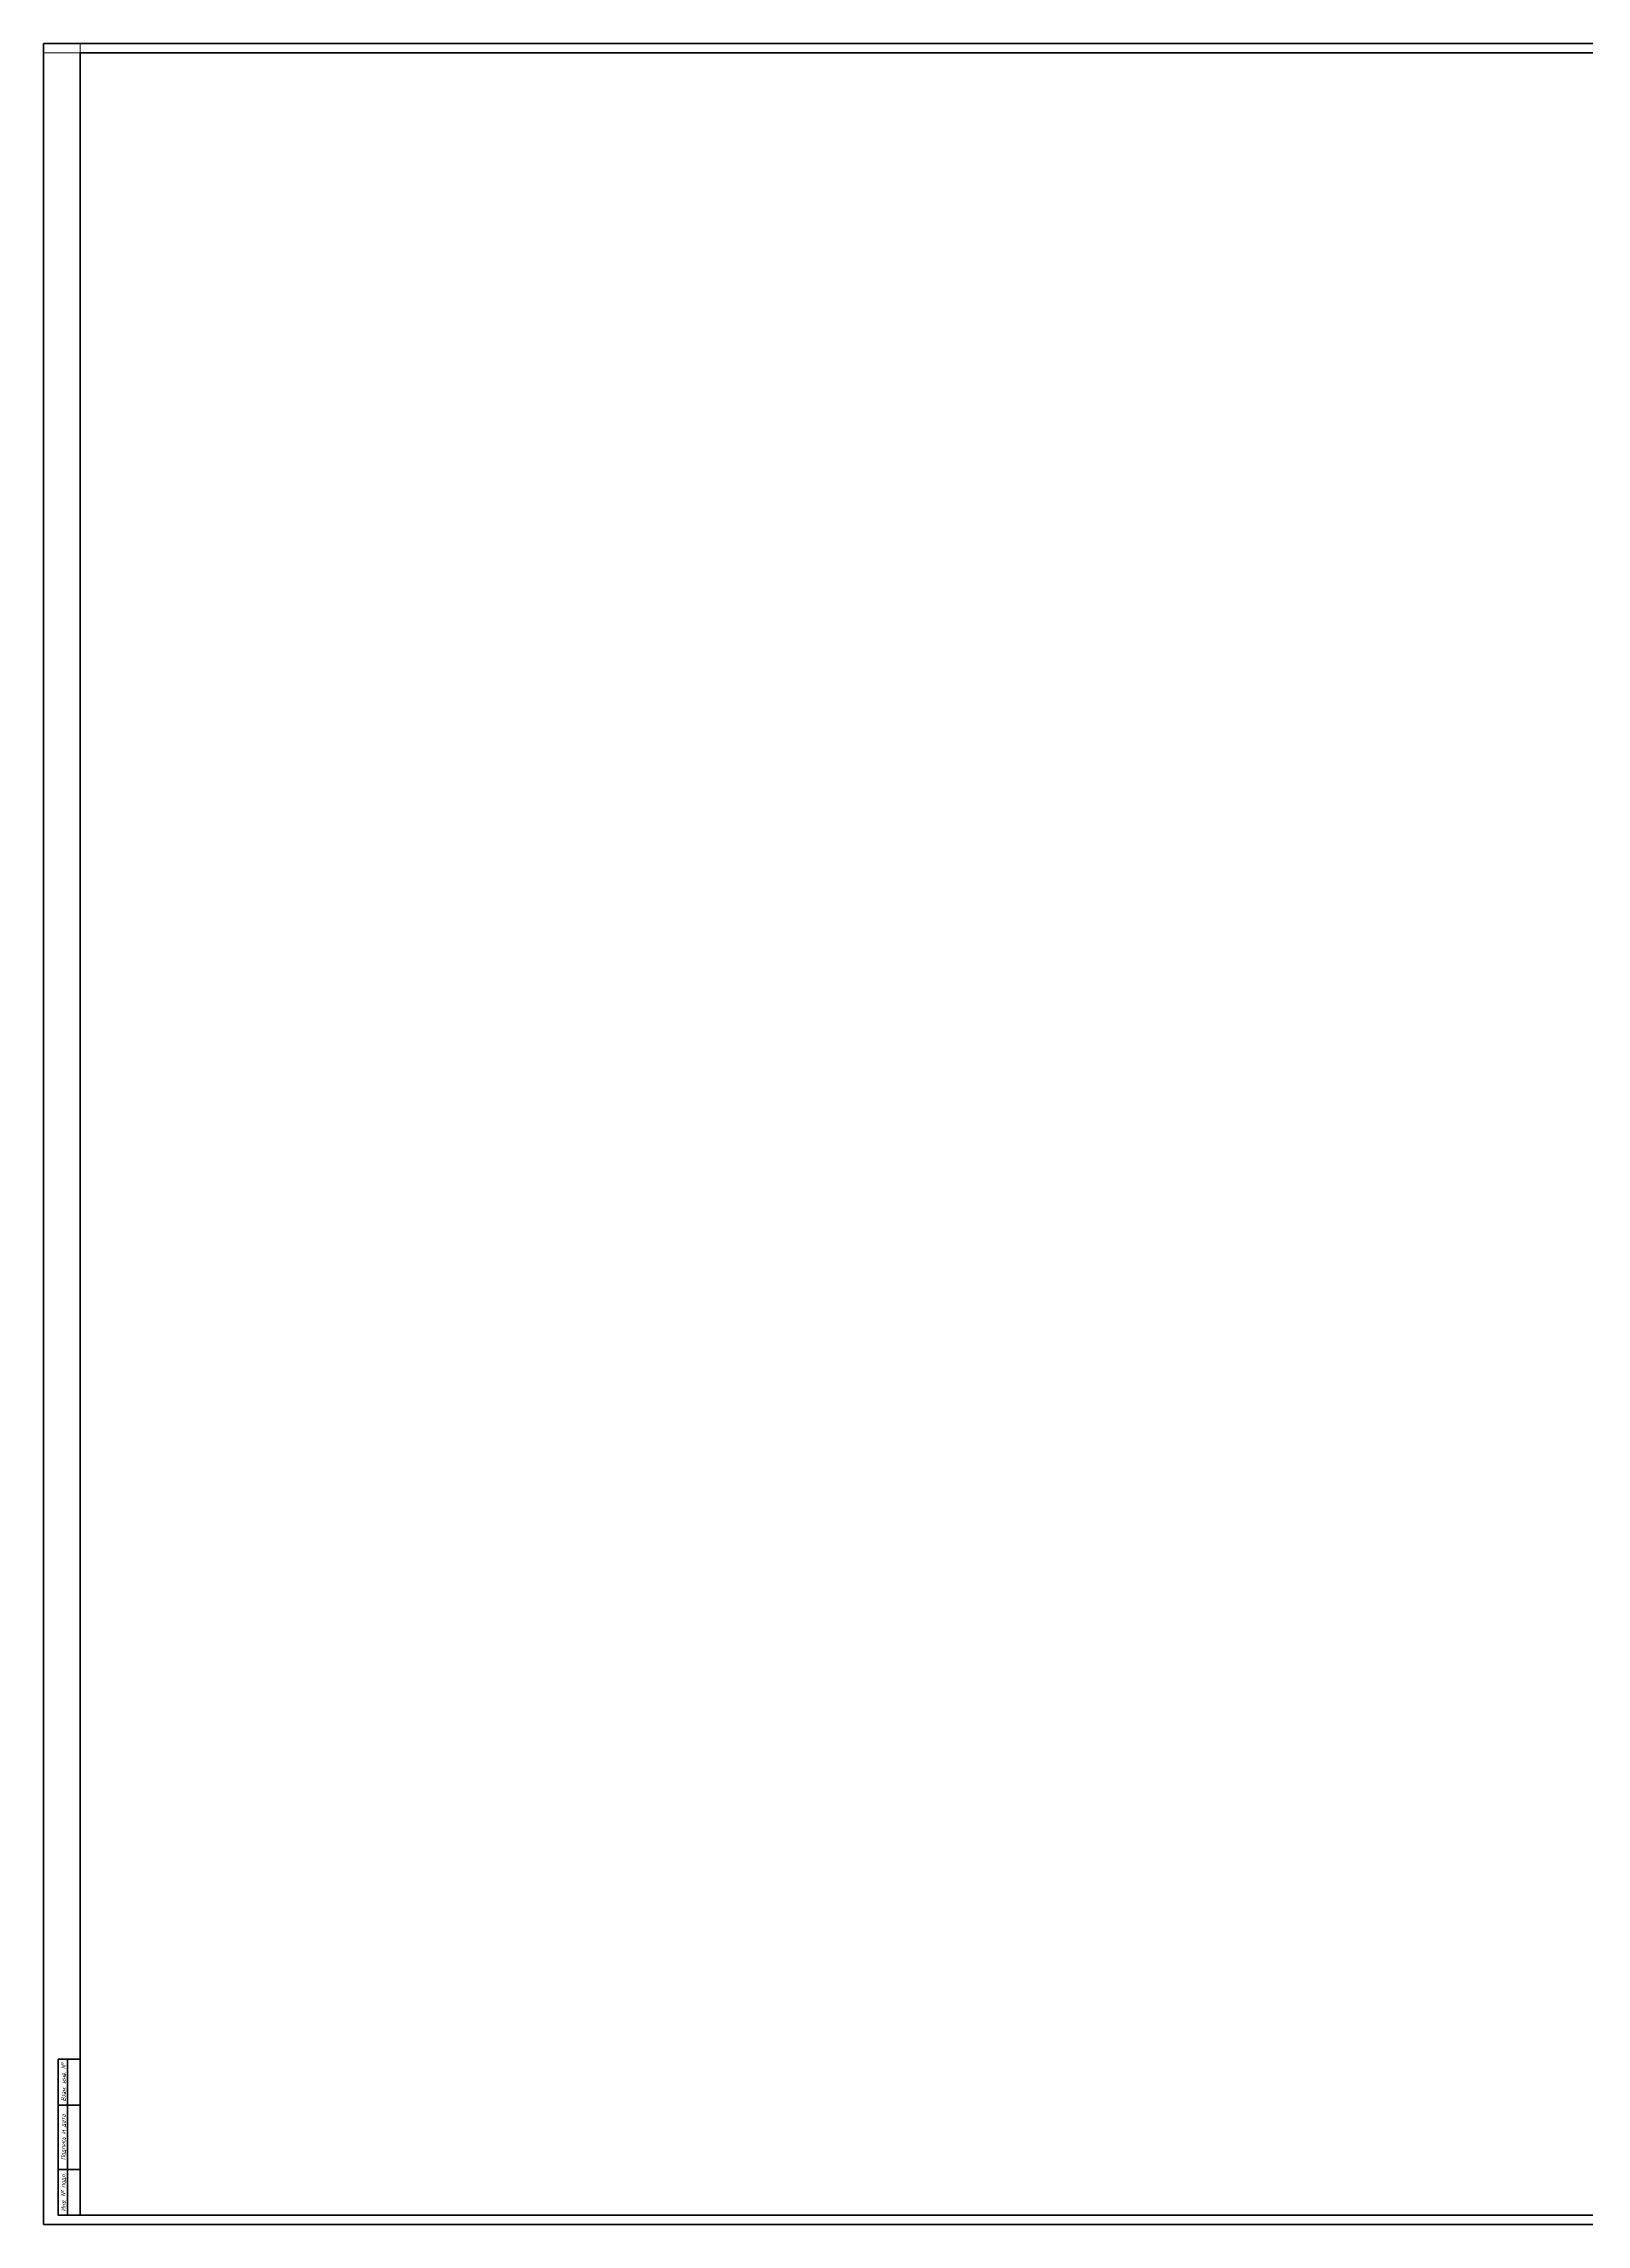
# Paper-space layout 'A0x2_(1682x1189)' of a CAD drawing. Header units: millimetres. Extents: x 0 to 1682, y 0 to 1189.
# Drawn here: x 0 to 841, y 0 to 1189 of the extents above; entities that cross this region are included whole.
import ezdxf

# ---------------------------------------------------------------- set-up
doc = ezdxf.new("R2010")
doc.units = ezdxf.units.MM
doc.layers.get('0').update_dxf_attribs({"color": 250, "lineweight": 60})
doc.layers.get('Defpoints').update_dxf_attribs({"color": 170, "lineweight": 5})
doc.layers.add('Штамп_Текст', color=7, linetype='Continuous', lineweight=20)
doc.styles.add('ASKO 2_5', font='', dxfattribs={"oblique": 15, "height": 2.5})
doc.styles.get('ASKO 2_5').set_extended_font_data('GOST type A')

# ---------------------------------------------------------------- blocks, each defined once
blk = doc.blocks.new('*U28')
for p, q in [((-7, 0), (-7, 85)), ((0, 60), (-12, 60)), ((0, 25), (-12, 25))]:
    blk.add_line(p, q)
blk.add_lwpolyline([(0, 0), (-12, 0), (-12, 85), (0, 85)], close=True)
at = {"layer": 'Штамп_Текст', "char_height": 2.5, "attachment_point": 5, "rotation": 90, "style": 'ASKO 2_5'}
for s, insert, width in [('Взам. инв. №', (-9.1, 72.5), 25), ('Подпись и дата', (-9.1, 42.5), 35), ('Инв. № подл.', (-9.1, 12.5), 25)]:
    blk.add_mtext(s, dxfattribs=dict(at, insert=insert, width=width))

psp = doc.layouts.new('A0x2_(1682x1189)')

# ---------------------------------------------------------------- linework, layer by layer
for points in [[(0, 0), (1682, 0), (1682, 1189), (0, 1189)], [(20, 5), (1677, 5), (1677, 1184), (20, 1184)]]:
    psp.add_lwpolyline(points, close=True)
at = {"layer": 'Defpoints', "ltscale": 500}
psp.add_lwpolyline([(0, 1189), (20, 1189), (20, 1184), (0, 1184)], close=True, dxfattribs=at)

# ---------------------------------------------------------------- block references
at = {"ltscale": 0.3}
psp.add_blockref('*U28', (20, 5), dxfattribs=at)

doc.saveas('drawing.dxf')
